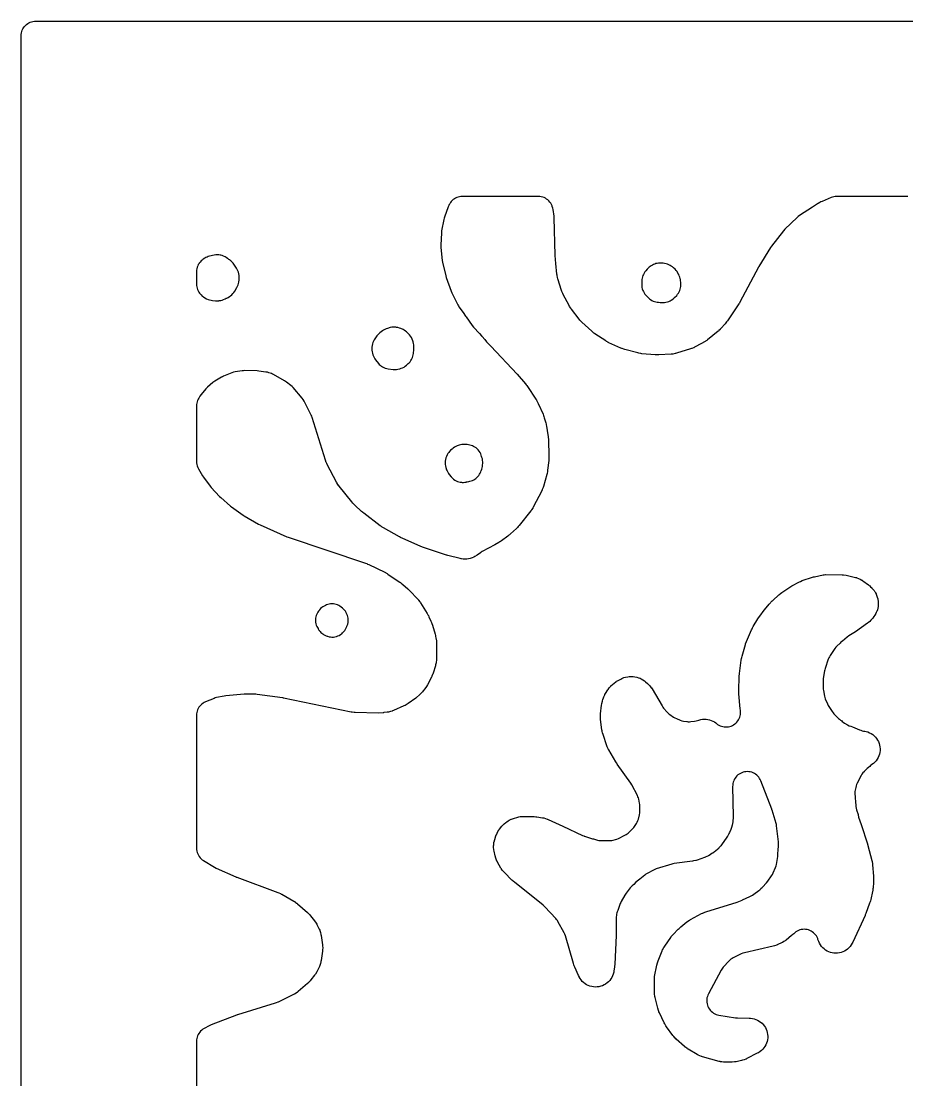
# Model space of a CAD drawing. Header units: millimetres. Extents: x 0 to 300, y 0 to 300.
# Drawn here: x -0.1 to 151.4, y 119 to 300.1 of the extents above; entities that cross this region are included whole.
import ezdxf

# ---------------------------------------------------------------- set-up
doc = ezdxf.new("R2010")
doc.units = ezdxf.units.MM
doc.layers.add('CUT', color=7, linetype='CONTINUOUS')

msp = doc.modelspace()

# ---------------------------------------------------------------- linework, layer by layer
at = {"layer": 'CUT'}
for points in [[(-0.15, 2.4114), (-0.15, 297.5872), (-0.135, 297.8933), (-0.099, 298.1357), (-0.0395, 298.3734), (0.0431, 298.6041), (0.1479, 298.8256), (0.2738, 299.0358), (0.4198, 299.2326), (0.5844, 299.4142), (0.7659, 299.5787), (0.9627, 299.7247), (1.1729, 299.8507), (1.3944, 299.9554), (1.6252, 300.038), (1.8629, 300.0975), (2.1053, 300.1335), (2.1055, 300.1335), (2.1994, 300.1381), (2.4114, 300.1485), (297.5886, 300.1485)], [(151.5397, 270.1485), (151.3091, 270.1485), (150.7963, 270.1485), (139.9458, 270.1485), (139.63, 270.1485), (139.3927, 270.1485), (139.147, 270.1364), (138.9036, 270.1002), (138.6649, 270.0402), (138.4333, 269.9571), (136.8836, 269.3131), (136.6856, 269.2204), (136.4964, 269.1108), (136.2231, 268.9361), (136.1304, 268.8918), (135.9453, 268.7938), (135.7691, 268.6806), (135.2255, 268.2983), (133.0213, 266.8891), (132.8138, 266.7411), (132.6225, 266.5727), (130.5404, 264.5423), (130.3165, 264.2926), (128.2372, 261.634), (128.0808, 261.4097), (126.0825, 258.1815), (126.0659, 258.1544), (126.063, 258.1495), (125.9971, 258.033), (122.8396, 252.0856), (122.7376, 251.9057), (122.665, 251.7854), (122.5532, 251.6113), (120.6846, 248.8706), (120.5461, 248.6805), (120.4481, 248.5544), (120.2979, 248.3734), (119.5535, 247.5314), (119.4539, 247.423), (119.4356, 247.4039), (119.2239, 247.1993), (119.2043, 247.1817), (119.0925, 247.0858), (117.3072, 245.6127), (117.1894, 245.5207), (116.2655, 244.969), (115.0867, 244.354), (114.9318, 244.2776), (114.9037, 244.2646), (114.5842, 244.1337), (114.5551, 244.1233), (114.3912, 244.069), (112.0035, 243.3392), (111.7932, 243.2815), (111.7555, 243.2723), (111.3267, 243.1942), (111.2882, 243.1894), (111.0711, 243.1692), (108.9849, 243.0354), (108.8406, 243.0289), (108.8147, 243.0283), (108.526, 243.032), (108.5001, 243.0334), (108.3561, 243.0436), (106.034, 243.2532), (105.8794, 243.2704), (105.8518, 243.2741), (105.5455, 243.3276), (105.5183, 243.3335), (105.367, 243.3698), (103.1437, 243.9516), (102.9888, 243.9957), (102.9613, 244.0042), (102.6579, 244.1122), (102.6311, 244.123), (102.4832, 244.1866), (100.428, 245.1237), (100.2977, 245.1862), (100.2745, 245.1978), (100.0215, 245.3377), (99.9993, 245.3511), (99.877, 245.4282), (97.9983, 246.6645), (97.8699, 246.7529), (97.8473, 246.7692), (97.602, 246.9616), (97.5808, 246.9797), (97.4644, 247.0834), (95.7884, 248.6394), (95.6782, 248.7461), (95.6588, 248.7656), (95.4518, 248.992), (95.4341, 249.013), (95.3377, 249.1324), (93.9875, 250.8765), (93.8888, 251.0101), (93.8716, 251.0343), (93.6924, 251.3138), (93.6775, 251.3395), (93.5974, 251.4849), (92.6, 253.393), (92.5267, 253.541), (92.5142, 253.5677), (92.3876, 253.8727), (92.3775, 253.9004), (92.3243, 254.0568), (91.6844, 256.0861), (91.6341, 256.2601), (91.6259, 256.2914), (91.5508, 256.6457), (91.5456, 256.6776), (91.521, 256.8571), (91.3142, 258.6923), (91.2417, 260.0238), (91.2393, 260.0689), (91.2387, 260.0795), (91.2384, 260.0838), (91.0626, 266.4913), (91.0346, 266.8024), (90.8667, 267.8953), (90.812, 268.1568), (90.7298, 268.4109), (90.6789, 268.5438), (90.5774, 268.7732), (90.4534, 268.9913), (90.3083, 269.1959), (90.1433, 269.3849), (89.9603, 269.5564), (89.761, 269.7087), (89.5474, 269.8402), (89.3217, 269.9497), (89.0862, 270.036), (88.8432, 270.0983), (88.5952, 270.1359), (88.3447, 270.1485), (88.2961, 270.1485), (88.2026, 270.1485), (75.4733, 270.1485), (75.4359, 270.1485), (75.3338, 270.1485), (75.0966, 270.1372), (74.8615, 270.1035), (74.6306, 270.0476), (74.4061, 269.97), (74.19, 269.8715), (73.9842, 269.753), (73.7906, 269.6154), (73.6109, 269.4601), (73.4468, 269.2884), (73.2997, 269.1019), (73.171, 268.9023), (73.0988, 268.7778), (72.9989, 268.587), (72.9158, 268.3883), (72.2665, 266.6261), (72.2013, 266.4228), (72.1537, 266.2147), (71.7922, 264.2524), (71.7534, 263.9114), (71.6587, 261.7995), (71.6692, 261.433), (71.8955, 259.2218), (71.9471, 258.9117), (72.4852, 256.5902), (72.5679, 256.3094), (73.4219, 253.9327), (73.5341, 253.6692), (74.5599, 251.5965), (74.6549, 251.4223), (74.7634, 251.2563), (75.6229, 250.0481), (75.6293, 250.0366), (75.7407, 249.8556), (75.8671, 249.6846), (75.9873, 249.5358), (77.0342, 248.0641), (77.2464, 247.8046), (78.2569, 246.7253), (78.5997, 246.3008), (78.6211, 246.2747), (78.6249, 246.27), (78.7186, 246.1635), (79.1615, 245.6877), (79.4871, 245.297), (79.6396, 245.13), (80.2329, 244.5366), (84.7024, 239.7348), (86.134, 238.0742), (86.2723, 237.9041), (86.3627, 237.7859), (86.4908, 237.608), (87.9348, 235.4725), (88.0275, 235.3284), (88.0404, 235.3073), (88.0969, 235.1964), (88.1069, 235.1766), (88.1084, 235.1736), (88.3284, 234.7414), (89.1373, 232.8893), (89.2261, 232.6669), (89.2815, 232.514), (89.356, 232.2864), (89.6121, 231.4088), (89.6675, 231.196), (89.7009, 231.0505), (89.7437, 230.8349), (89.9923, 229.3577), (90.0273, 229.0917), (90.0446, 228.9105), (90.0605, 228.6428), (90.1321, 225.6095), (90.1303, 225.3746), (90.1241, 225.2152), (90.1076, 224.9809), (89.9353, 223.2934), (89.9147, 223.1279), (89.9104, 223.0984), (89.8472, 222.7711), (89.8403, 222.7421), (89.7978, 222.5808), (89.2105, 220.5352), (89.155, 220.3585), (89.1443, 220.3271), (89.0075, 219.983), (88.9937, 219.9529), (88.9127, 219.7862), (87.4762, 217.0082), (87.3877, 216.8469), (87.3712, 216.8184), (87.1709, 216.5098), (87.1517, 216.4831), (87.0405, 216.3365), (85.073, 213.8712), (84.8963, 213.6656), (84.7715, 213.5305), (84.5804, 213.3381), (83.6029, 212.4228), (83.43, 212.2705), (83.3094, 212.1708), (83.1275, 212.0295), (82.0258, 211.2268), (81.8707, 211.1196), (81.7635, 211.0495), (81.6032, 210.9503), (80.8834, 210.5294), (78.7389, 209.3806), (78.579, 209.2871), (78.4263, 209.182), (77.8686, 208.7667), (77.4825, 208.5409), (77.3233, 208.453), (77.2945, 208.438), (76.991, 208.298), (76.703, 208.1977), (76.4066, 208.1258), (76.1047, 208.0829), (75.8, 208.0695), (75.4955, 208.0856), (75.165, 208.1356), (75.1331, 208.142), (74.9558, 208.1821), (72.8325, 208.7175), (72.7007, 208.7532), (72.6116, 208.7792), (72.4812, 208.8198), (68.687, 210.0763), (68.5143, 210.1383), (68.398, 210.1832), (68.2285, 210.2535), (65.0178, 211.6785), (64.8551, 211.7554), (64.7458, 211.8103), (64.587, 211.895), (61.8332, 213.4487), (61.6185, 213.5795), (61.4759, 213.6731), (61.2705, 213.818), (58.4764, 215.9325), (58.3306, 216.0486), (58.2336, 216.1299), (58.0938, 216.2531), (56.916, 217.3442), (56.7212, 217.5385), (56.5939, 217.675), (56.4138, 217.883), (54.2414, 220.5872), (54.1327, 220.7293), (54.1139, 220.7552), (53.9174, 221.0542), (53.9012, 221.0817), (53.8138, 221.2379), (52.1923, 224.3085), (52.1254, 224.4425), (52.0682, 224.5755), (52.0563, 224.6032), (52.0451, 224.6291), (52.0328, 224.6577), (51.9683, 224.8131), (51.9578, 224.8423), (51.9025, 225.0071), (49.6309, 232.3391), (49.5595, 232.5391), (49.4714, 232.7323), (48.2457, 235.143), (48.0995, 235.3934), (47.9253, 235.6252), (46.369, 237.4636), (46.1989, 237.6454), (46.0115, 237.8093), (45.2693, 238.3961), (45.1013, 238.518), (44.9237, 238.6255), (43.0369, 239.6634), (42.8526, 239.7551), (42.6613, 239.8314), (42.2102, 239.99), (41.9707, 240.061), (41.7253, 240.1077), (40.5233, 240.2749), (40.2352, 240.2981), (38.0916, 240.3465), (37.8746, 240.342), (37.6587, 240.3186), (36.4831, 240.1395), (36.1955, 240.0782), (35.9171, 239.9836), (34.4702, 239.3946), (34.2907, 239.3132), (34.1182, 239.2178), (32.9825, 238.5304), (32.821, 238.4239), (32.6682, 238.3053), (31.7387, 237.5239), (31.5785, 237.3769), (31.4317, 237.2165), (30.6252, 236.2546), (30.4154, 235.9644), (30.2245, 235.6561), (30.1121, 235.4544), (30.0188, 235.2431), (29.9454, 235.0242), (29.8926, 234.7994), (29.8607, 234.5707), (29.85, 234.34), (29.85, 234.0275), (29.85, 234.0246), (29.85, 225.0913), (29.85, 224.8462), (29.85, 224.8065), (29.8637, 224.5447), (29.9048, 224.2857), (29.9728, 224.0325), (30.0669, 223.7878), (30.1862, 223.5543), (30.8844, 222.3477), (31.0421, 222.108), (32.1959, 220.5564), (32.3761, 220.3407), (33.7998, 218.8182), (33.9954, 218.6306), (35.6753, 217.1854), (35.8634, 217.0386), (37.8443, 215.6395), (38.0218, 215.5251), (40.4699, 214.0892), (40.7171, 213.9621), (45.2984, 211.9207), (45.5222, 211.8337), (58.7543, 207.403), (58.976, 207.3209), (59.1246, 207.2604), (59.3407, 207.1645), (62.0773, 205.8452), (62.2025, 205.7819), (62.2247, 205.7702), (62.4674, 205.6299), (62.4887, 205.6166), (62.6059, 205.5397), (64.0128, 204.5797), (64.6688, 204.1273), (64.7488, 204.0684), (64.8621, 203.9807), (65.1715, 203.7312), (66.0063, 202.9928), (66.1311, 202.8824), (66.1952, 202.8257), (66.3075, 202.7264), (67.6996, 201.2536), (67.8263, 201.1126), (67.8483, 201.0869), (68.0795, 200.7866), (68.0988, 200.7588), (68.2027, 200.6002), (69.3205, 198.7975), (69.4414, 198.5877), (69.5187, 198.4428), (69.6258, 198.2258), (69.9629, 197.4826), (70.0634, 197.2388), (70.1256, 197.0711), (70.2087, 196.8209), (70.6704, 195.2464), (70.7289, 195.0212), (70.7639, 194.8672), (70.8083, 194.6388), (70.89, 194.1361), (70.912, 191.1024), (70.9083, 190.9083), (70.9068, 190.8737), (70.8939, 190.7401), (70.8609, 190.501), (70.8369, 190.3501), (70.8321, 190.3232), (70.7658, 190.0251), (70.7588, 189.9987), (70.7167, 189.8518), (70.3179, 188.5631), (70.264, 188.402), (70.2537, 188.3734), (70.1243, 188.0594), (70.1115, 188.0318), (70.0363, 187.8795), (69.3481, 186.5619), (69.2638, 186.4093), (69.2482, 186.3824), (69.0589, 186.0899), (69.0408, 186.0646), (68.9362, 185.9252), (68.6535, 185.5664), (68.5107, 185.3958), (68.4104, 185.2829), (68.2578, 185.1211), (68.1253, 184.9888), (68.0617, 184.9311), (67.4389, 184.3657), (67.4307, 184.3582), (67.3575, 184.3041), (66.0562, 183.3832), (65.8996, 183.2782), (65.8711, 183.2602), (65.5431, 183.0744), (65.513, 183.0593), (65.3424, 182.979), (63.5424, 182.1866), (63.3748, 182.1176), (63.3446, 182.106), (63.0281, 182.0019), (62.7031, 181.9287), (62.6712, 181.9232), (62.492, 181.8963), (61.9547, 181.829), (61.9285, 181.8269), (61.8538, 181.821), (61.8116, 181.8177), (60.9364, 181.7488), (57.0182, 181.8527), (56.852, 181.8608), (56.8223, 181.8629), (56.492, 181.9011), (56.4626, 181.9059), (56.299, 181.9359), (44.7291, 184.3291), (44.6962, 184.3356), (44.6903, 184.3368), (44.551, 184.3596), (40.2409, 184.9411), (39.9812, 184.9624), (38.3056, 185.0125), (38.0027, 185.0031), (34.8626, 184.7152), (34.5832, 184.6736), (33.2885, 184.4051), (33.0633, 184.3473), (32.8444, 184.2689), (31.3983, 183.6736), (31.1759, 183.569), (30.9648, 183.443), (30.7672, 183.2969), (30.5848, 183.1322), (30.4195, 182.9503), (30.2728, 182.753), (30.1463, 182.5423), (30.041, 182.3202), (29.958, 182.0888), (29.8982, 181.8504), (29.8621, 181.6073), (29.85, 181.3618), (29.85, 181.3537), (29.85, 181.262), (29.85, 158.8248), (29.85, 158.7406), (29.85, 158.6505), (29.8631, 158.3947), (29.9024, 158.1415), (29.9673, 157.8937), (30.0573, 157.6539), (30.1713, 157.4245), (30.3082, 157.2079), (30.4665, 157.0066), (30.6446, 156.8225), (30.8407, 156.6575), (31.0525, 156.5135), (32.9234, 155.3776), (33.1984, 155.2333), (36.5885, 153.7138), (36.6188, 153.7005), (36.6243, 153.6981), (36.7538, 153.6463), (43.771, 151.0662), (43.9164, 151.0093), (43.9423, 150.9985), (44.2021, 150.8776), (44.2761, 150.8398), (44.3292, 150.8109), (44.3638, 150.7917), (44.3654, 150.7909), (44.3741, 150.786), (44.4273, 150.7565), (46.4887, 149.5788), (46.6466, 149.4833), (46.6744, 149.4655), (46.9752, 149.2519), (47.0011, 149.2315), (47.1433, 149.1139), (48.821, 147.6544), (48.9546, 147.5323), (48.978, 147.5099), (49.2269, 147.2471), (49.248, 147.2226), (49.3626, 147.0824), (50.0592, 146.1881), (50.1798, 146.0242), (50.2005, 145.9944), (50.4142, 145.6483), (50.4316, 145.6164), (50.5241, 145.4351), (50.8511, 144.7486), (50.9273, 144.5778), (50.9401, 144.547), (51.0563, 144.2235), (51.1397, 143.89), (51.1462, 143.8572), (51.1779, 143.6729), (51.4061, 142.1131), (51.4279, 141.9336), (51.4311, 141.9015), (51.4473, 141.5695), (51.4315, 141.2376), (51.4284, 141.2054), (51.4068, 141.026), (51.1738, 139.42), (51.1439, 139.2435), (51.1378, 139.2121), (51.0598, 138.8926), (50.9517, 138.5819), (50.9397, 138.5522), (50.8689, 138.3878), (50.5478, 137.6883), (50.4523, 137.4953), (50.4343, 137.4614), (50.2111, 137.0933), (50.1893, 137.0617), (50.0622, 136.8879), (49.4359, 136.0813), (49.3161, 135.9347), (49.294, 135.9091), (49.033, 135.6351), (49.0085, 135.6118), (48.8679, 135.485), (47.2548, 134.1024), (47.1333, 134.0026), (47.1112, 133.9852), (46.8767, 133.8161), (46.6289, 133.6673), (46.6042, 133.6538), (46.4646, 133.5815), (43.9293, 132.3347), (43.7947, 132.2717), (43.7703, 132.261), (43.4942, 132.1514), (43.4691, 132.1425), (43.328, 132.096), (36.8549, 130.104), (36.8264, 130.0951), (36.8213, 130.0934), (36.7027, 130.052), (32.3517, 128.4108), (32.0193, 128.2567), (31.1352, 127.7652), (30.93, 127.6377), (30.738, 127.491), (30.5611, 127.3265), (30.4009, 127.1457), (30.2589, 126.9503), (30.1364, 126.742), (30.0346, 126.523), (29.9544, 126.2951), (29.8966, 126.0605), (29.8617, 125.8215), (29.85, 125.5802), (29.85, 125.4737), (29.85, 125.4547), (29.85, 110.6051)]]:
    msp.add_lwpolyline(points, dxfattribs=at)
for points in [[(34.495, 252.5231), (34.7815, 252.6474), (34.9396, 252.7253), (35.0371, 252.7621), (35.2715, 252.8797), (35.4923, 253.0213), (35.6948, 253.1667), (35.9027, 253.3335), (36.0917, 253.5215), (36.2596, 253.7285), (36.4045, 253.9523), (36.7717, 254.5915), (36.8822, 254.8075), (36.9713, 255.0332), (37.038, 255.2665), (37.0818, 255.5052), (37.1339, 255.8946), (37.1546, 256.1432), (37.1505, 256.3926), (37.1215, 256.6404), (37.0728, 256.9298), (37.0169, 257.1823), (36.9351, 257.4277), (36.8284, 257.6633), (36.6979, 257.8867), (36.2612, 258.5525), (36.1225, 258.7436), (35.9663, 258.9208), (35.7942, 259.0825), (35.6344, 259.2064), (35.5424, 259.2826), (35.4014, 259.3873), (35.2006, 259.5218), (35.147, 259.5507), (34.9479, 259.6905), (34.7267, 259.8292), (34.4923, 259.944), (34.2471, 260.0338), (33.994, 260.0976), (33.9111, 260.1139), (33.6545, 260.1507), (33.3955, 260.1607), (33.1368, 260.1439), (32.8813, 260.1004), (32.0783, 259.9204), (31.8648, 259.8625), (31.6572, 259.786), (31.4573, 259.6914), (31.2665, 259.5795), (31.0137, 259.4159), (30.816, 259.2737), (30.6331, 259.1131), (30.4667, 258.9354), (30.3183, 258.7423), (30.2959, 258.71), (30.1626, 258.4955), (30.0516, 258.2685), (29.9641, 258.0316), (29.9009, 257.787), (29.8628, 257.5373), (29.85, 257.285), (29.85, 257.2588), (29.85, 257.117), (29.85, 257.0435), (29.85, 255.3616), (29.85, 255.3478), (29.85, 255.314), (29.85, 255.1436), (29.8612, 254.9073), (29.8947, 254.6732), (29.9501, 254.4433), (30.027, 254.2196), (30.1247, 254.0042), (30.2423, 253.799), (30.3788, 253.6059), (30.4688, 253.4905), (30.6374, 253.296), (30.825, 253.1199), (31.0297, 252.964), (31.2494, 252.8299), (31.5849, 252.6482), (31.8272, 252.5333), (32.0803, 252.4451), (32.3415, 252.3844), (32.6076, 252.3521), (33.1125, 252.3181), (33.2057, 252.3162), (33.3878, 252.3063), (33.6452, 252.3188), (33.7502, 252.3293), (34.0047, 252.3682), (34.2538, 252.433)], [(107.7582, 252.3695), (107.9728, 252.2629), (108.1966, 252.1773), (108.4276, 252.1135), (108.6636, 252.0721), (108.7659, 252.0642), (108.9117, 252.0424), (109.2038, 252.0146), (109.4749, 252.0036), (109.7455, 252.022), (109.8057, 252.0327), (109.9307, 252.0351), (110.175, 252.0641), (110.4152, 252.1169), (110.6491, 252.1931), (110.8744, 252.2918), (111.0888, 252.4123), (111.164, 252.4595), (111.4096, 252.6354), (111.6323, 252.8395), (112.0127, 253.2334), (112.1724, 253.4156), (112.3137, 253.6124), (112.4353, 253.822), (112.536, 254.0423), (112.6149, 254.2714), (112.6713, 254.507), (112.7046, 254.747), (112.7146, 254.9891), (112.7031, 255.1942), (112.7046, 255.2195), (112.7071, 255.468), (112.6849, 255.7155), (112.6383, 255.9596), (112.6043, 256.0742), (112.5948, 256.1366), (112.5367, 256.3668), (112.4571, 256.5904), (112.3567, 256.8055), (112.2283, 257.0495), (112.0865, 257.2862), (111.9196, 257.5058), (111.7295, 257.7056), (111.47, 257.9499), (111.284, 258.1086), (111.0832, 258.2484), (110.8698, 258.3679), (110.6615, 258.4716), (110.4288, 258.5729), (110.1871, 258.6501), (109.9387, 258.7025), (109.7031, 258.7397), (109.4393, 258.7672), (109.1741, 258.7666), (108.9104, 258.7379), (108.682, 258.7007), (108.4671, 258.6559), (108.257, 258.5924), (108.0533, 258.5108), (107.8575, 258.4116), (107.6324, 258.2849), (107.4486, 258.1707), (107.2755, 258.041), (107.1142, 257.8969), (106.9659, 257.7394), (106.7087, 257.4412), (106.554, 257.2425), (106.4201, 257.0292), (106.3084, 256.8035), (106.2429, 256.6527), (106.1562, 256.4223), (106.0925, 256.1845), (106.0525, 255.9416), (106.0366, 255.6959), (106.0267, 255.0514), (106.0351, 254.805), (106.0677, 254.5606), (106.1242, 254.3205), (106.2041, 254.0873), (106.3066, 253.863), (106.4307, 253.6499), (106.5752, 253.4501), (106.7387, 253.2654), (107.1889, 252.8049), (107.3645, 252.6417), (107.5548, 252.4962)], [(62.1511, 240.7713), (62.3931, 240.7055), (62.6405, 240.6643), (63.4957, 240.5656), (63.7704, 240.5491), (64.0452, 240.563), (64.3168, 240.6069), (64.6262, 240.6746), (64.879, 240.744), (65.1233, 240.8395), (65.3561, 240.9601), (65.5751, 241.1044), (65.7777, 241.2709), (66.0834, 241.5501), (66.2401, 241.7065), (66.3823, 241.8761), (66.509, 242.0576), (66.6191, 242.2497), (66.685, 242.3774), (66.7837, 242.5932), (66.8615, 242.8174), (66.9176, 243.048), (66.9517, 243.2828), (66.9543, 243.3098), (67.0041, 243.5226), (67.0362, 243.7643), (67.05, 243.9299), (67.0586, 244.1529), (67.0488, 244.3466), (67.0552, 244.49), (67.0402, 244.7473), (66.9988, 245.0018), (66.9314, 245.2507), (66.8672, 245.4469), (66.7561, 245.7279), (66.6118, 245.9934), (66.4455, 246.2599), (66.306, 246.4608), (66.1475, 246.6471), (65.9716, 246.8171), (65.7872, 246.9785), (65.6002, 247.127), (65.3999, 247.2571), (65.1881, 247.3674), (64.7909, 247.5507), (64.5589, 247.644), (64.3188, 247.7137), (64.0729, 247.759), (63.9802, 247.7714), (63.7357, 247.7917), (63.4903, 247.7881), (63.2465, 247.7603), (63.0066, 247.7089), (62.5292, 247.5816), (62.3019, 247.5093), (62.0826, 247.4156), (61.8732, 247.3014), (61.6756, 247.1679), (61.2005, 246.8125), (61.0202, 246.6639), (60.8544, 246.4992), (60.7048, 246.3197), (60.5726, 246.127), (60.2648, 245.63), (60.1391, 245.4012), (60.038, 245.1605), (59.9625, 244.9107), (59.9135, 244.6543), (59.8757, 244.38), (59.8535, 244.1121), (59.8601, 243.8434), (59.8956, 243.5769), (59.9594, 243.3157), (60.0436, 243.0372), (60.1227, 242.8143), (60.2225, 242.5999), (60.3421, 242.3959), (60.4804, 242.2041), (60.9648, 241.5955), (61.1195, 241.4188), (61.2901, 241.2574), (61.4751, 241.1127), (61.4813, 241.1083), (61.6929, 240.9737), (61.9169, 240.861)], [(74.7356, 221.3174), (74.9728, 221.2653), (75.2139, 221.2365), (75.294, 221.2309), (75.5271, 221.2253), (75.7598, 221.2416), (75.9899, 221.2794), (76.0623, 221.2948), (76.1612, 221.3071), (76.3974, 221.36), (76.4503, 221.3774), (76.6216, 221.4138), (76.8464, 221.4727), (77.0648, 221.5522), (77.2749, 221.6516), (77.4748, 221.7701), (77.6628, 221.9066), (77.8373, 222.06), (77.9969, 222.229), (78.1401, 222.412), (78.2656, 222.6076), (78.3864, 222.8165), (78.4929, 223.022), (78.5799, 223.2365), (78.5985, 223.2984), (78.673, 223.4798), (78.7419, 223.7074), (78.789, 223.9406), (78.8136, 224.1772), (78.8312, 224.4894), (78.8327, 224.74), (78.8092, 224.9896), (78.7607, 225.2355), (78.6879, 225.4753), (78.6757, 225.5046), (78.6417, 225.6548), (78.5732, 225.899), (78.4804, 226.135), (78.3641, 226.3604), (78.2256, 226.5728), (78.0662, 226.7701), (77.8877, 226.9503), (77.6919, 227.1114), (77.4807, 227.2519), (77.2564, 227.3702), (77.0686, 227.4574), (76.8506, 227.5465), (76.6252, 227.6146), (76.3944, 227.6612), (76.1602, 227.6858), (75.7538, 227.7094), (75.5089, 227.7116), (75.2649, 227.6898), (75.0243, 227.6442), (74.7893, 227.5753), (74.4509, 227.4579), (74.2145, 227.362), (73.989, 227.2425), (73.7769, 227.1007), (73.5803, 226.938), (73.336, 226.7137), (73.1644, 226.54), (73.0106, 226.3504), (72.8759, 226.1467), (72.7618, 225.9309), (72.6398, 225.6699), (72.535, 225.4082), (72.4603, 225.1364), (72.4167, 224.858), (72.411, 224.8001), (72.3987, 224.5436), (72.4129, 224.2872), (72.4533, 224.0336), (72.5195, 223.7855), (72.6441, 223.3993), (72.7265, 223.1797), (72.8292, 222.9687), (72.9512, 222.7683), (73.0914, 222.5802), (73.442, 222.1533), (73.6261, 221.9526), (73.8309, 221.7731), (74.054, 221.6169), (74.0697, 221.6071), (74.2819, 221.4891), (74.5046, 221.3922)], [(82.7591, 163.0227), (82.7858, 163.0427), (82.9376, 163.1511), (83.1683, 163.3071), (83.337, 163.4148), (83.3676, 163.4332), (83.6793, 163.5987), (83.6991, 163.6068), (83.7297, 163.6178), (83.9026, 163.6748), (84.989, 164.0041), (85.2247, 164.0468), (85.5529, 164.0742), (85.5849, 164.0753), (85.7641, 164.0774), (87.4581, 164.0567), (87.6013, 164.0522), (87.627, 164.0509), (87.9122, 164.0256), (87.9377, 164.0223), (88.0794, 164.0015), (89.075, 163.8357), (89.2393, 163.8045), (89.2686, 163.7983), (89.5662, 163.7209), (89.8557, 163.6174), (89.8834, 163.6061), (90.0368, 163.5393), (92.532, 162.3868), (95.8813, 160.8206), (96.1023, 160.7299), (96.1835, 160.7053), (96.2451, 160.6796), (96.4229, 160.6206), (97.2769, 160.3724), (97.4129, 160.3184), (97.6331, 160.2534), (97.7997, 160.2205), (98.4778, 160.0235), (98.7065, 159.9685), (98.9394, 159.9353), (99.1744, 159.9242), (100.5203, 159.9236), (100.7322, 159.9325), (100.9425, 159.9593), (101.1498, 160.0039), (101.5489, 160.1075), (101.7966, 160.1858), (102.035, 160.2894), (103.1496, 160.8446), (103.3471, 160.9543), (103.5339, 161.0815), (103.7084, 161.225), (104.3622, 161.814), (104.5238, 161.9734), (104.6703, 162.1469), (104.8005, 162.333), (105.1456, 162.8775), (105.2772, 163.1122), (105.3828, 163.3596), (105.4612, 163.6169), (105.6456, 164.3641), (105.6996, 164.6568), (105.7184, 164.9539), (105.7217, 165.8239), (105.7082, 166.0919), (105.6662, 166.357), (105.5272, 167.0055), (105.4691, 167.2268), (105.3909, 167.4419), (105.2935, 167.6489), (104.3314, 169.4711), (104.1617, 169.7475), (101.8395, 173.0305), (101.7502, 173.1626), (101.6915, 173.2537), (101.6079, 173.3895), (100.4038, 175.4419), (100.314, 175.6041), (100.2987, 175.6334), (100.1436, 175.9699), (100.1313, 176.0007), (100.0664, 176.1743), (99.4058, 178.0852), (99.3471, 178.2706), (99.3375, 178.304), (99.2492, 178.6826), (99.2431, 178.7167), (99.2138, 178.909), (98.9915, 180.6727), (98.9703, 180.8941), (98.9677, 180.9336), (98.9647, 181.378), (98.9668, 181.4176), (98.985, 181.6392), (99.1503, 183.1101), (99.1817, 183.3301), (99.1884, 183.3691), (99.2899, 183.8015), (99.3012, 183.8394), (99.3709, 184.0504), (99.4768, 184.3415), (99.5469, 184.5197), (99.5602, 184.5511), (99.7271, 184.8956), (99.7435, 184.9256), (99.84, 185.091), (100.2312, 185.7245), (100.3214, 185.8635), (100.338, 185.888), (100.5203, 186.1319), (100.7229, 186.3583), (100.7663, 186.3974), (101.5781, 187.0932), (101.7145, 187.1826), (101.7393, 187.1974), (101.8797, 187.277), (102.4371, 187.5773), (102.6099, 187.6648), (102.6411, 187.6796), (102.9701, 187.8152), (103.2814, 187.9073), (103.6312, 187.9725), (103.6654, 187.9771), (103.858, 187.9977), (103.9984, 188.0092), (104.1838, 188.0196), (104.217, 188.0207), (104.5583, 188.0145), (104.8677, 187.9781), (105.1719, 187.9113), (105.4964, 187.8055), (105.5274, 187.7937), (105.6993, 187.7231), (105.7353, 187.7073), (105.904, 187.628), (105.9338, 187.6131), (106.2322, 187.4447), (106.5125, 187.2475), (106.5387, 187.227), (106.6828, 187.1087), (107.0086, 186.8271), (107.1588, 186.69), (107.185, 186.6648), (107.4396, 186.3913), (107.6631, 186.0918), (107.6832, 186.0616), (107.7912, 185.8892), (109.5074, 182.9779), (109.6337, 182.7848), (109.7772, 182.604), (110.362, 181.9337), (110.5038, 181.7841), (110.6575, 181.6467), (110.8219, 181.5224), (111.4794, 181.0668), (111.7133, 180.923), (111.9616, 180.8057), (112.6066, 180.5435), (112.8822, 180.4497), (113.1668, 180.3886), (113.7436, 180.2995), (113.7875, 180.2948), (113.7958, 180.2935), (113.8156, 180.2915), (113.8197, 180.2913), (113.9664, 180.2753), (114.1905, 180.2711), (114.414, 180.287), (115.0788, 180.3643), (115.3399, 180.4088), (115.5948, 180.4807), (115.7974, 180.5496), (115.8275, 180.559), (116.1469, 180.6425), (116.4444, 180.6904), (116.7451, 180.7096), (117.0462, 180.6999), (117.345, 180.6615), (117.6388, 180.5947), (117.9248, 180.5001), (118.2004, 180.3785), (118.4632, 180.2311), (118.7107, 180.0593), (118.8163, 179.9698), (119.0083, 179.8225), (119.2136, 179.6945), (119.4303, 179.5869), (119.6564, 179.5007), (119.8898, 179.4369), (120.1282, 179.3959), (120.3695, 179.3781), (120.6114, 179.3837), (120.8516, 179.4127), (121.0878, 179.4648), (121.318, 179.5394), (121.5398, 179.636), (121.7513, 179.7535), (121.9504, 179.891), (122.1353, 180.047), (122.3042, 180.2202), (122.4556, 180.4089), (122.5881, 180.6114), (122.7004, 180.8257), (122.7914, 181.0499), (122.8603, 181.2818), (122.9065, 181.5193), (122.9295, 181.7601), (122.9292, 182.0021), (122.9054, 182.2428), (122.9036, 182.255), (122.877, 182.4835), (122.6592, 185.0287), (122.647, 185.2429), (122.6429, 185.3886), (122.643, 185.6032), (122.7131, 188.0131), (122.7244, 188.2142), (122.7357, 188.3506), (122.7577, 188.5508), (123.0681, 190.8095), (123.1124, 191.0656), (123.1484, 191.2383), (123.2103, 191.4907), (123.7713, 193.4774), (123.8029, 193.5763), (124.1236, 194.4019), (124.8072, 195.9722), (124.9132, 196.1953), (124.99, 196.3442), (125.1104, 196.5597), (125.9208, 197.9046), (126.5414, 198.7539), (126.7008, 198.9719), (126.8123, 199.1245), (127.0247, 199.4151), (127.8239, 200.3794), (128.3772, 200.9456), (128.4042, 200.9733), (128.4521, 201.0222), (128.4584, 201.0287), (129.4832, 201.9591), (129.6686, 202.1168), (129.7979, 202.2197), (129.9932, 202.365), (131.1921, 203.1981), (131.3859, 203.3241), (131.52, 203.4055), (131.7212, 203.5194), (133.0361, 204.2106), (133.1742, 204.2796), (133.1992, 204.2915), (133.4834, 204.4122), (133.5092, 204.4219), (133.6548, 204.4734), (135.075, 204.9429), (135.2771, 205.0034), (135.4154, 205.0407), (135.6206, 205.0898), (137.047, 205.3889), (137.1973, 205.4173), (137.2244, 205.4218), (137.5015, 205.4566), (137.5172, 205.4569), (140.2991, 205.4323), (140.518, 205.424), (140.5569, 205.4214), (140.9913, 205.3665), (141.0296, 205.3593), (141.2437, 205.3129), (142.6073, 204.9756), (142.783, 204.9276), (142.8141, 204.9182), (143.1297, 204.8067), (143.4064, 204.6775), (143.6944, 204.5072), (143.7216, 204.4893), (143.8712, 204.3855), (144.8294, 203.6853), (144.9546, 203.5898), (144.9766, 203.5722), (145.1951, 203.3824), (145.397, 203.175), (145.4158, 203.154), (145.5183, 203.0345), (145.7905, 202.7032), (145.8425, 202.6368), (145.8927, 202.5524), (146.0262, 202.3155), (146.1214, 202.1354), (146.1375, 202.1029), (146.2848, 201.7588), (146.394, 201.4008), (146.4027, 201.3655), (146.4461, 201.1665), (146.4513, 201.1389), (146.4646, 201.0083), (146.4974, 200.593), (146.5076, 200.4005), (146.5085, 200.3661), (146.5034, 200.1537), (146.4893, 200.0055), (146.4338, 199.715), (146.3512, 199.4311), (146.2319, 199.1297), (146.2189, 199.101), (146.1426, 198.942), (146.0653, 198.7903), (145.9638, 198.6041), (145.9447, 198.5715), (145.7109, 198.2178), (145.6883, 198.1875), (145.5567, 198.0212), (145.3579, 197.7839), (145.2546, 197.6656), (145.2356, 197.6449), (145.0323, 197.4398), (144.8126, 197.2525), (144.7904, 197.2352), (144.6647, 197.141), (142.5941, 195.6562), (141.465, 194.95), (141.184, 194.7457), (140.358, 194.0527), (140.2499, 193.9752), (140.1035, 193.8618), (139.9659, 193.7379), (139.4109, 193.1994), (139.2353, 193.0105), (139.0801, 192.8045), (138.2516, 191.5779), (138.1368, 191.3907), (138.0388, 191.1941), (137.9585, 190.9897), (137.4038, 189.3726), (137.3453, 189.1761), (137.3031, 188.9753), (137.0828, 187.6631), (137.0564, 187.4507), (137.0483, 187.2368), (137.054, 186.096), (137.0678, 185.8456), (137.1067, 185.5978), (137.3101, 184.6227), (137.3662, 184.404), (137.4418, 184.1912), (137.7997, 183.3115), (137.9098, 183.0767), (138.0436, 182.8545), (138.616, 182.0069), (138.7612, 181.8128), (138.9245, 181.6338), (139.7183, 180.8441), (139.8794, 180.6972), (140.0526, 180.565), (140.1539, 180.4944), (140.1853, 180.4617), (140.3467, 180.3079), (140.5212, 180.1692), (140.7074, 180.0465), (141.2312, 179.7339), (141.5002, 179.5947), (141.7839, 179.4891), (142.1108, 179.3895), (143.2899, 178.9019), (143.2916, 178.901), (143.5049, 178.8069), (143.726, 178.7331), (143.953, 178.6803), (144.184, 178.6487), (144.2205, 178.6472), (144.4278, 178.6074), (144.728, 178.5177), (145.0191, 178.3979), (145.2967, 178.2496), (145.5581, 178.0743), (145.8006, 177.8737), (146.0219, 177.6499), (146.2197, 177.4051), (146.3921, 177.1418), (146.5372, 176.8625), (146.6537, 176.5702), (146.7405, 176.2676), (146.7965, 175.9579), (146.8213, 175.6442), (146.8146, 175.3295), (146.7765, 175.0171), (146.7073, 174.7101), (146.6078, 174.4115), (146.479, 174.1243), (146.3221, 173.8515), (146.1387, 173.5957), (145.9307, 173.3596), (145.7001, 173.1454), (145.4251, 172.9371), (145.3692, 172.899), (145.3556, 172.8896), (145.3299, 172.8718), (145.177, 172.7573), (145.0333, 172.6313), (144.8809, 172.4871), (144.8344, 172.4565), (144.6145, 172.2724), (144.327, 172.0022), (144.1613, 171.8309), (144.0803, 171.7294), (144.0685, 171.7183), (143.878, 171.5168), (143.7109, 171.2954), (143.5694, 171.0569), (142.8837, 169.7398), (142.7808, 169.5158), (142.7004, 169.2828), (142.6434, 169.043), (142.5496, 168.5392), (142.5196, 168.3287), (142.5076, 168.1163), (142.5137, 167.9037), (142.5441, 167.4785), (142.5419, 167.4469), (142.5365, 167.2344), (142.5491, 167.0223), (142.5797, 166.812), (142.5989, 166.7109), (142.665, 165.785), (142.7042, 165.4875), (142.7788, 165.197), (143.0373, 164.3941), (143.0529, 164.3117), (143.1467, 163.9591), (143.5854, 162.6912), (144.6571, 159.3616), (144.6886, 159.2587), (144.709, 159.1885), (144.7375, 159.0848), (145.4056, 156.5116), (145.4434, 156.3517), (145.4496, 156.323), (145.504, 155.9991), (145.5076, 155.97), (145.5241, 155.8065), (145.6812, 153.8171), (145.6926, 153.5561), (145.6943, 153.3788), (145.6897, 153.2032), (145.6828, 153.0753), (145.6783, 152.9927), (145.6777, 152.9809), (145.6649, 152.7447), (145.6105, 151.8485), (145.5983, 151.6976), (145.5956, 151.6707), (145.553, 151.3712), (145.5481, 151.3445), (145.5178, 151.1963), (145.2161, 149.8595), (145.1522, 149.6154), (145.1034, 149.4512), (145.0233, 149.2119), (144.3741, 147.4694), (144.3241, 147.3422), (144.2885, 147.2564), (144.2338, 147.1311), (142.1443, 142.5695), (142.0626, 142.4021), (142.0472, 142.3725), (141.8744, 142.0769), (141.6908, 141.8242), (141.483, 141.5909), (141.2532, 141.3794), (141.0034, 141.1918), (140.7363, 141.0299), (140.4544, 140.8952), (140.1606, 140.7892), (139.8577, 140.7129), (139.5487, 140.667), (139.2367, 140.652), (138.9247, 140.668), (138.6159, 140.7149), (138.3132, 140.7922), (138.0197, 140.8991), (137.7382, 141.0346), (137.4716, 141.1974), (137.2225, 141.3859), (136.9933, 141.5981), (136.7863, 141.832), (136.6035, 142.0853), (136.4467, 142.3555), (136.3175, 142.6399), (136.1876, 143.023), (136.1861, 143.0225), (136.1364, 143.169), (136.0338, 143.395), (135.9092, 143.6098), (135.7639, 143.8111), (135.5994, 143.9971), (135.4172, 144.1658), (135.2192, 144.3156), (135.0073, 144.445), (134.7837, 144.5528), (134.5504, 144.6378), (134.3099, 144.6993), (134.0644, 144.7366), (133.8164, 144.7494), (133.5684, 144.7376), (133.3228, 144.7012), (133.0821, 144.6406), (132.8485, 144.5565), (132.6244, 144.4495), (132.412, 144.3209), (132.2135, 144.1719), (132.0307, 144.0039), (131.8695, 143.8402), (131.8407, 143.8143), (131.6753, 143.6732), (130.7284, 142.9124), (130.6067, 142.8186), (130.5845, 142.8022), (130.3505, 142.6438), (130.1043, 142.5052), (130.0798, 142.4926), (129.9415, 142.4256), (129.3388, 142.1485), (129.1612, 142.0722), (129.1291, 142.0595), (128.7632, 141.935), (128.73, 141.9256), (128.5427, 141.8777), (123.6013, 140.748), (123.3171, 140.6651), (123.0447, 140.5491), (121.688, 139.874), (121.4906, 139.7644), (121.304, 139.6374), (121.1295, 139.4941), (120.9686, 139.3357), (119.9833, 138.2731), (119.8452, 138.1108), (119.7215, 137.9374), (119.6129, 137.754), (117.4479, 133.7138), (117.3409, 133.4877), (117.2571, 133.2521), (117.1972, 133.0093), (117.1619, 132.7617), (117.1515, 132.5118), (117.1662, 132.2622), (117.2057, 132.0152), (117.2696, 131.7734), (117.3574, 131.5393), (117.4682, 131.3151), (117.6008, 131.103), (117.7539, 130.9053), (117.926, 130.7239), (118.1154, 130.5605), (118.3202, 130.4169), (118.5382, 130.2945), (118.7675, 130.1945), (119.0055, 130.1179), (119.25, 130.0654), (122.0604, 129.6082), (122.4066, 129.5764), (124.4273, 129.5318), (124.6111, 129.5232), (124.6439, 129.5209), (124.9796, 129.4803), (125.2807, 129.4135), (125.5739, 129.3175), (125.8562, 129.1932), (126.125, 129.0419), (126.3777, 128.8649), (126.6119, 128.6641), (126.8252, 128.4413), (127.0157, 128.1986), (127.1815, 127.9385), (127.321, 127.6633), (127.4328, 127.3758), (127.516, 127.0788), (127.5697, 126.775), (127.5933, 126.4674), (127.5867, 126.159), (127.5499, 125.8527), (127.4833, 125.5515), (127.3874, 125.2583), (127.2633, 124.9758), (127.1122, 124.7069), (126.9354, 124.4541), (126.7347, 124.2199), (126.512, 124.0064), (126.2695, 123.8157), (125.9844, 123.6338), (125.9559, 123.6175), (125.7939, 123.5302), (124.0132, 122.6259), (123.8718, 122.5578), (123.8462, 122.5462), (123.5789, 122.4375), (123.3035, 122.3516), (123.2763, 122.3443), (123.1239, 122.3071), (122.1713, 122.0953), (121.9583, 122.0544), (121.9202, 122.0482), (121.4889, 122.0036), (121.4503, 122.0018), (121.2334, 121.9983), (120.2359, 122.011), (120.0761, 122.0164), (120.0475, 122.018), (119.755, 122.0467), (119.4659, 122.1003), (119.438, 122.1067), (119.283, 122.1458), (116.4548, 122.9241), (116.2962, 122.9716), (116.268, 122.9807), (115.9829, 123.087), (115.7083, 123.218), (115.6821, 123.2319), (115.5378, 123.3129), (114.0011, 124.2203), (113.8431, 124.319), (113.8153, 124.3373), (113.515, 124.5576), (113.4891, 124.5786), (113.3475, 124.6996), (111.9278, 125.9757), (111.7885, 126.1075), (111.7642, 126.1317), (111.5068, 126.4157), (111.4851, 126.4423), (111.3676, 126.5938), (110.2735, 128.0817), (110.1714, 128.2278), (110.1538, 128.2544), (109.9709, 128.5602), (109.9558, 128.5883), (109.8755, 128.7474), (109.0533, 130.4766), (108.9745, 130.6539), (108.9613, 130.6859), (108.8318, 131.0515), (108.8219, 131.0847), (108.7716, 131.2721), (108.3373, 133.0708), (108.2972, 133.2578), (108.2909, 133.2913), (108.2395, 133.6702), (108.2366, 133.7043), (108.2255, 133.8952), (108.2078, 134.4343), (108.207, 136.4834), (108.2387, 136.6732), (108.6217, 138.626), (108.6594, 138.797), (108.6669, 138.8274), (108.766, 139.1631), (108.7763, 139.1927), (108.8375, 139.3568), (109.5263, 141.0788), (109.6112, 141.2745), (109.6273, 141.309), (109.8296, 141.6844), (109.8495, 141.7168), (109.9664, 141.8953), (110.9854, 143.3591), (111.0762, 143.4839), (111.0929, 143.5059), (111.2894, 143.7437), (111.3079, 143.7643), (111.4133, 143.877), (112.2636, 144.749), (112.4243, 144.9043), (112.5365, 145.0064), (112.7062, 145.1519), (113.762, 146.0036), (113.8984, 146.1085), (113.9232, 146.1267), (114.2095, 146.3172), (114.2358, 146.333), (114.3852, 146.4182), (116.2823, 147.4431), (116.4471, 147.5269), (116.4769, 147.5411), (116.8177, 147.6839), (116.8488, 147.6952), (117.0241, 147.7538), (122.3506, 149.3904), (122.6544, 149.5058), (123.213, 149.7608), (123.2877, 149.7868), (123.4974, 149.8823), (123.644, 149.9575), (124.7684, 150.4707), (125.0108, 150.5977), (125.2377, 150.7505), (126.0879, 151.393), (126.2429, 151.5202), (126.3872, 151.6595), (126.4834, 151.76), (126.4917, 151.7672), (126.6351, 151.9153), (126.6792, 151.9648), (127.3692, 152.6861), (127.6019, 152.9681), (128.2624, 153.8996), (128.415, 154.1433), (128.5385, 154.4029), (128.9208, 155.3418), (129.0068, 155.5894), (129.0664, 155.8446), (129.3077, 157.1942), (129.3432, 157.5019), (129.3969, 158.516), (129.4244, 158.8284), (129.4334, 159.1039), (129.4302, 159.1443), (129.4391, 159.3119), (129.4413, 159.5241), (129.4255, 159.7357), (129.1071, 162.4474), (129.0715, 162.6664), (129.0166, 162.8813), (128.3278, 165.1531), (128.3175, 165.1863), (128.3156, 165.1923), (128.2671, 165.3305), (126.4211, 170.1338), (126.3203, 170.3617), (126.1972, 170.5783), (126.0532, 170.7817), (125.8897, 170.9697), (125.7082, 171.1405), (125.5107, 171.2924), (125.299, 171.4239), (125.0752, 171.5336), (124.8417, 171.6205), (124.6007, 171.6838), (124.3545, 171.7227), (124.1058, 171.7369), (123.8568, 171.7263), (123.6101, 171.691), (123.3682, 171.6313), (123.1334, 171.5477), (122.9081, 171.4413), (122.6945, 171.3129), (122.4948, 171.1639), (122.3109, 170.9958), (122.1446, 170.8102), (121.9976, 170.6089), (121.8714, 170.3941), (121.7673, 170.1677), (121.6861, 169.9321), (121.6289, 169.6896), (121.596, 169.4426), (121.5879, 169.1935), (121.6777, 164.0299), (121.6759, 163.83), (121.6746, 163.7943), (121.6389, 163.3962), (121.6339, 163.3609), (121.6002, 163.1638), (121.4854, 162.5855), (121.4445, 162.4034), (121.4364, 162.3711), (121.3278, 162.0142), (121.3165, 161.9828), (121.249, 161.8088), (121.0398, 161.307), (120.9569, 161.1224), (120.9412, 161.0898), (120.7462, 160.7354), (120.7272, 160.7048), (120.6156, 160.536), (119.6919, 159.2169), (119.5577, 159.037), (119.5329, 159.0057), (119.2336, 158.6717), (119.2053, 158.6436), (119.0411, 158.4906), (118.6311, 158.1307), (118.5021, 158.0224), (118.4786, 158.0036), (118.2068, 157.8051), (118.1817, 157.7885), (118.0393, 157.6985), (117.5473, 157.403), (117.3791, 157.3078), (117.3487, 157.2916), (116.9987, 157.1278), (116.9668, 157.1148), (116.7859, 157.0466), (115.5196, 156.6063), (115.3411, 156.5491), (115.3089, 156.5397), (114.9445, 156.4526), (114.9116, 156.4465), (114.7265, 156.4166), (111.5612, 155.9877), (111.358, 155.9515), (111.1584, 155.8987), (108.5005, 155.0769), (108.2719, 154.9938), (108.0523, 154.8888), (106.9815, 154.3112), (106.7596, 154.1763), (106.5529, 154.019), (105.7078, 153.3036), (105.4625, 153.1447), (105.2361, 152.9794), (105.0296, 152.7898), (104.6954, 152.4465), (104.4157, 152.2097), (104.229, 152.0345), (104.0612, 151.841), (103.3395, 150.9175), (103.2284, 150.7637), (103.1293, 150.6019), (102.5296, 149.5335), (102.4373, 149.352), (102.36, 149.1637), (101.994, 148.1565), (101.9366, 147.9701), (101.8472, 147.7692), (101.7734, 147.5516), (101.72, 147.3281), (101.6872, 147.1007), (101.6755, 146.8712), (101.6597, 143.6744), (101.4165, 138.7972), (101.4026, 138.6108), (101.3899, 138.4845), (101.3667, 138.2991), (101.2676, 137.6408), (101.2354, 137.4578), (101.2288, 137.4253), (101.1448, 137.0943), (101.0386, 136.8015), (100.904, 136.5205), (100.7423, 136.2543), (100.555, 136.0053), (100.344, 135.7762), (100.1114, 135.569), (99.8594, 135.3858), (99.5905, 135.2285), (99.3074, 135.0986), (99.0128, 134.9973), (98.7096, 134.9256), (98.4008, 134.8843), (98.0895, 134.8738), (97.7786, 134.8941), (97.4713, 134.9451), (97.1705, 135.0262), (96.8793, 135.1367), (96.6004, 135.2755), (96.3365, 135.4412), (96.0904, 135.6321), (95.8644, 135.8465), (95.6607, 136.0822), (95.4813, 136.3369), (95.3133, 136.6342), (95.2984, 136.6638), (95.2192, 136.8319), (94.5775, 138.2869), (94.484, 138.5197), (94.4258, 138.6798), (94.3481, 138.9183), (92.9829, 143.6387), (92.8917, 143.8991), (92.7724, 144.1479), (91.7034, 146.0937), (91.5953, 146.2725), (91.4726, 146.4416), (91.3362, 146.5998), (89.4461, 148.6159), (89.1799, 148.8616), (84.2444, 152.7928), (84.0839, 152.9282), (83.9775, 153.0231), (83.8248, 153.1672), (82.5419, 154.4482), (82.4286, 154.5664), (82.4088, 154.588), (82.2151, 154.8184), (82.0423, 155.0648), (82.0266, 155.0895), (81.9416, 155.2294), (81.3643, 156.2279), (81.2705, 156.4005), (81.2545, 156.4317), (81.1075, 156.7616), (80.9958, 157.1049), (80.9867, 157.1388), (80.9407, 157.3299), (80.7761, 158.1036), (80.7359, 158.3245), (80.7299, 158.364), (80.6896, 158.811), (80.6884, 158.8509), (80.6884, 159.0601), (80.6972, 159.2229), (80.6998, 159.2553), (80.7421, 159.5873), (80.8165, 159.9136), (80.8253, 159.9449), (80.8785, 160.1191), (81.0922, 160.7611), (81.1484, 160.9184), (81.1591, 160.9462), (81.2815, 161.2277), (81.4156, 161.4736), (81.586, 161.7289), (81.6037, 161.753), (81.7054, 161.8854), (82.1126, 162.3916), (82.2331, 162.534), (82.2553, 162.5589), (82.4957, 162.8033)], [(50.6788, 196.1599), (50.682, 196.1539), (50.7455, 196.0579), (50.8056, 195.9662), (50.8131, 195.9572), (50.8587, 195.8945), (50.9952, 195.7231), (51.1462, 195.5644), (51.3105, 195.4196), (51.4868, 195.2896), (51.6056, 195.2098), (51.8165, 195.0828), (52.0389, 194.9772), (52.2272, 194.9095), (52.2742, 194.8908), (52.5213, 194.8204), (52.7743, 194.7757), (53.0306, 194.7573), (53.2875, 194.7652), (53.5421, 194.7995), (53.7919, 194.8597), (53.8079, 194.8645), (54.0411, 194.9463), (54.2651, 195.0508), (54.4777, 195.1769), (54.5078, 195.1968), (54.6887, 195.3286), (54.8571, 195.476), (55.0117, 195.638), (55.1512, 195.8131), (55.2185, 195.9059), (55.3521, 196.1103), (55.4651, 196.3267), (55.5565, 196.5532), (55.5774, 196.6244), (55.6335, 196.7462), (55.7152, 196.9842), (55.7726, 197.2292), (55.8051, 197.4788), (55.8123, 197.7303), (55.7942, 197.9813), (55.7509, 198.2292), (55.683, 198.4715), (55.591, 198.7058), (55.476, 198.9296), (55.4451, 198.9828), (55.3195, 199.1781), (55.1763, 199.3609), (55.0168, 199.5296), (54.8422, 199.6828), (54.5744, 199.8968), (54.3824, 200.0357), (54.1781, 200.1559), (53.9634, 200.2561), (53.7402, 200.3356), (53.5104, 200.3936), (53.2762, 200.4296), (53.0396, 200.4432), (52.8028, 200.4344), (52.5679, 200.4032), (52.337, 200.3499), (52.1122, 200.275), (51.8955, 200.1791), (51.6888, 200.0632), (51.4924, 199.9403), (51.2835, 199.7944), (51.0905, 199.628), (50.9155, 199.4428), (50.8701, 199.3895), (50.73, 199.2092), (50.6069, 199.0168), (50.502, 198.814), (50.4407, 198.6811), (50.3511, 198.4595), (50.2831, 198.2305), (50.2373, 197.996), (50.2141, 197.7582), (50.2137, 197.5192), (50.2361, 197.2813), (50.2811, 197.0467), (50.3483, 196.8174), (50.4371, 196.5955), (50.5466, 196.3832), (50.6528, 196.1995)]]:
    msp.add_lwpolyline(points, close=True, dxfattribs=at)

doc.saveas('drawing.dxf')
